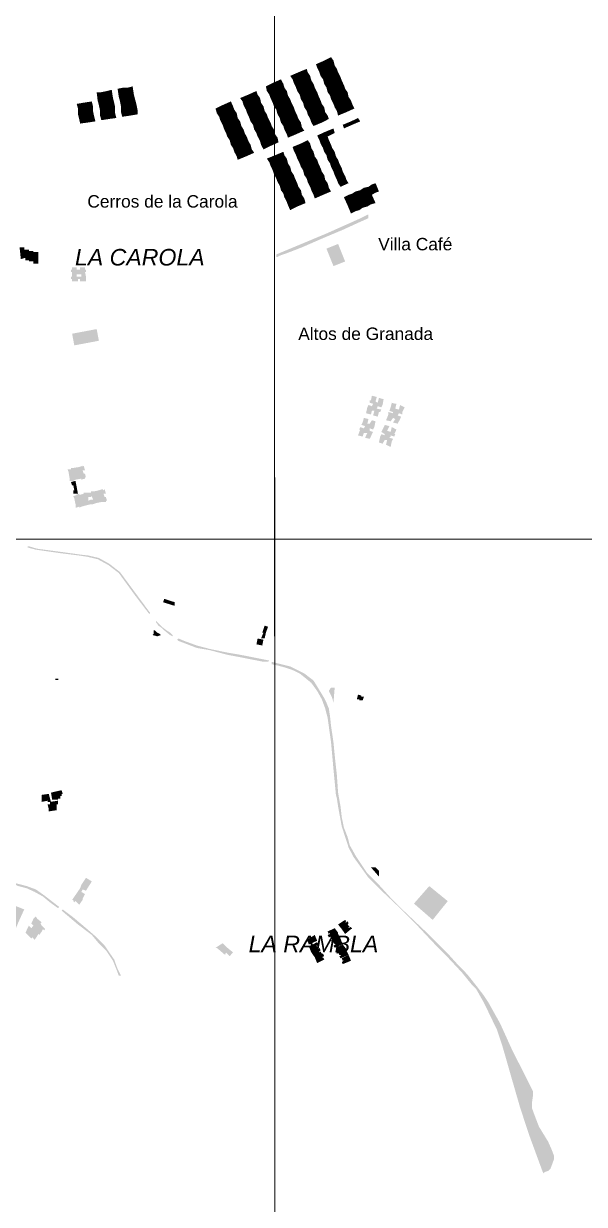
# Model space of a CAD drawing. Header units: millimetres. Extents: x -3588 to 75209, y -3737 to 38254.
# Drawn here: x 18833 to 19484, y 30976 to 32346 of the extents above; entities that cross this region are included whole.
import ezdxf

# ---------------------------------------------------------------- set-up
doc = ezdxf.new("R2010")
doc.units = ezdxf.units.MM
for name, color, linetype in [('H', 250, 'Continuous'), ('P', 253, 'Continuous'), ('T', 7, 'Continuous')]:
    doc.layers.add(name, color=color, linetype=linetype)

msp = doc.modelspace()

# ---------------------------------------------------------------- hatches: boundary and pattern name
at = {"layer": 'H', "linetype": 'Continuous'}
for points in [[(19183.086, 32298.865), (19173.772, 32294.912), (19172.364, 32298.865), (19181.966, 32303.106), (19183.086, 32298.865), (19183.086, 32298.865)], [(19192.688, 32303.106), (19183.086, 32298.865), (19181.966, 32303.106), (19189.872, 32307.059), (19192.688, 32303.106), (19192.688, 32303.106)], [(19194.097, 32297.456), (19185.919, 32293.503), (19183.086, 32298.865), (19192.688, 32303.106), (19194.097, 32297.456), (19194.097, 32297.456)], [(19154.872, 32285.326), (19145.269, 32281.373), (19142.437, 32285.326), (19152.039, 32289.551), (19154.872, 32285.326), (19154.872, 32285.326)], [(19162.762, 32289.551), (19154.872, 32285.326), (19152.039, 32289.551), (19161.641, 32293.503), (19162.762, 32289.551), (19162.762, 32289.551)], [(19165.594, 32285.326), (19155.992, 32281.373), (19154.872, 32285.326), (19162.762, 32289.551), (19165.594, 32285.326), (19165.594, 32285.326)], [(19185.919, 32293.503), (19176.317, 32289.551), (19173.772, 32294.912), (19183.086, 32298.865), (19185.919, 32293.503), (19185.919, 32293.503)], [(19187.327, 32289.551), (19177.725, 32285.326), (19176.317, 32289.551), (19185.919, 32293.503), (19187.327, 32289.551), (19187.327, 32289.551)], [(19189.872, 32285.326), (19180.558, 32281.373), (19177.725, 32285.326), (19187.327, 32289.551), (19189.872, 32285.326), (19189.872, 32285.326)], [(19196.641, 32293.503), (19187.327, 32289.551), (19185.919, 32293.503), (19194.097, 32297.456), (19196.641, 32293.503), (19196.641, 32293.503)], [(19198.05, 32289.551), (19189.872, 32285.326), (19187.327, 32289.551), (19196.641, 32293.503), (19198.05, 32289.551), (19198.05, 32289.551)], [(19200.882, 32283.901), (19191.28, 32279.948), (19189.872, 32285.326), (19198.05, 32289.551), (19200.882, 32283.901), (19200.882, 32283.901)], [(19124.945, 32271.77), (19115.343, 32267.818), (19114.222, 32273.179), (19122.112, 32277.132), (19124.945, 32271.77), (19124.945, 32271.77)], [(19134.547, 32276.011), (19124.945, 32271.77), (19122.112, 32277.132), (19131.714, 32281.373), (19134.547, 32276.011), (19134.547, 32276.011)], [(19135.667, 32271.77), (19126.353, 32267.818), (19124.945, 32271.77), (19134.547, 32276.011), (19135.667, 32271.77), (19135.667, 32271.77)], [(19155.992, 32281.373), (19146.678, 32277.132), (19145.269, 32281.373), (19154.872, 32285.326), (19155.992, 32281.373), (19155.992, 32281.373)], [(19158.809, 32276.011), (19149.222, 32271.77), (19146.678, 32277.132), (19155.992, 32281.373), (19158.809, 32276.011), (19158.809, 32276.011)], [(19160.233, 32271.77), (19150.631, 32267.818), (19149.222, 32271.77), (19158.809, 32276.011), (19160.233, 32271.77), (19160.233, 32271.77)], [(19167.003, 32279.948), (19158.809, 32276.011), (19155.992, 32281.373), (19165.594, 32285.326), (19167.003, 32279.948), (19167.003, 32279.948)], [(19169.547, 32276.011), (19160.233, 32271.77), (19158.809, 32276.011), (19167.003, 32279.948), (19169.547, 32276.011), (19169.547, 32276.011)], [(19170.955, 32271.77), (19162.762, 32267.818), (19160.233, 32271.77), (19169.547, 32276.011), (19170.955, 32271.77), (19170.955, 32271.77)], [(19191.28, 32279.948), (19181.966, 32276.011), (19180.558, 32281.373), (19189.872, 32285.326), (19191.28, 32279.948), (19191.28, 32279.948)], [(19194.097, 32276.011), (19184.511, 32271.77), (19181.966, 32276.011), (19191.28, 32279.948), (19194.097, 32276.011), (19194.097, 32276.011)], [(19195.521, 32270.362), (19185.919, 32266.409), (19184.511, 32271.77), (19194.097, 32276.011), (19195.521, 32270.362), (19195.521, 32270.362)], [(19202.291, 32279.948), (19194.097, 32276.011), (19191.28, 32279.948), (19200.882, 32283.901), (19202.291, 32279.948), (19202.291, 32279.948)], [(19204.835, 32274.587), (19195.521, 32270.362), (19194.097, 32276.011), (19202.291, 32279.948), (19204.835, 32274.587), (19204.835, 32274.587)], [(19206.244, 32270.362), (19198.05, 32266.409), (19195.521, 32270.362), (19204.835, 32274.587), (19206.244, 32270.362), (19206.244, 32270.362)], [(18924.514, 32258.215), (18918.865, 32256.807), (18917.745, 32266.409), (18923.106, 32266.409), (18924.514, 32258.215), (18924.514, 32258.215)], [(18931.3, 32259.624), (18928.467, 32258.215), (18924.514, 32258.215), (18923.106, 32266.409), (18929.876, 32267.818), (18931.3, 32259.624), (18931.3, 32259.624)], [(18936.661, 32259.624), (18931.3, 32259.624), (18929.876, 32267.818), (18935.237, 32269.226), (18936.661, 32259.624), (18936.661, 32259.624)], [(18950.2, 32262.456), (18943.431, 32261.048), (18942.022, 32270.362), (18948.792, 32271.77), (18950.2, 32262.456), (18950.2, 32262.456)], [(18954.153, 32256.807), (18944.839, 32255.687), (18943.431, 32261.048), (18950.2, 32262.456), (18952.745, 32262.456), (18954.153, 32256.807), (18954.153, 32256.807)], [(18955.561, 32263.577), (18952.745, 32262.456), (18950.2, 32262.456), (18948.792, 32271.77), (18954.153, 32271.77), (18955.561, 32263.577), (18955.561, 32263.577)], [(18962.347, 32258.215), (18954.153, 32256.807), (18952.745, 32262.456), (18955.561, 32263.577), (18960.939, 32263.577), (18962.347, 32258.215), (18962.347, 32258.215)], [(18960.939, 32263.577), (18955.561, 32263.577), (18954.153, 32271.77), (18959.514, 32273.179), (18960.939, 32263.577), (18960.939, 32263.577)], [(19095.018, 32259.624), (19087.112, 32255.687), (19084.295, 32259.624), (19093.898, 32263.577), (19095.018, 32259.624), (19095.018, 32259.624)], [(19104.62, 32263.577), (19095.018, 32259.624), (19093.898, 32263.577), (19103.212, 32267.818), (19104.62, 32263.577), (19104.62, 32263.577)], [(19107.437, 32259.624), (19097.834, 32255.687), (19095.018, 32259.624), (19104.62, 32263.577), (19107.437, 32259.624), (19107.437, 32259.624)], [(19126.353, 32267.818), (19118.159, 32263.577), (19115.343, 32267.818), (19124.945, 32271.77), (19126.353, 32267.818), (19126.353, 32267.818)], [(19128.898, 32263.577), (19119.584, 32259.624), (19118.159, 32263.577), (19126.353, 32267.818), (19128.898, 32263.577), (19128.898, 32263.577)], [(19130.306, 32258.215), (19122.112, 32254.262), (19119.584, 32259.624), (19128.898, 32263.577), (19130.306, 32258.215), (19130.306, 32258.215)], [(19138.484, 32267.818), (19128.898, 32263.577), (19126.353, 32267.818), (19135.667, 32271.77), (19138.484, 32267.818), (19138.484, 32267.818)], [(19139.908, 32262.456), (19130.306, 32258.215), (19128.898, 32263.577), (19138.484, 32267.818), (19139.908, 32262.456), (19139.908, 32262.456)], [(19142.437, 32258.215), (19133.123, 32254.262), (19130.306, 32258.215), (19139.908, 32262.456), (19142.437, 32258.215), (19142.437, 32258.215)], [(19162.762, 32267.818), (19153.447, 32263.577), (19150.631, 32267.818), (19160.233, 32271.77), (19162.762, 32267.818), (19162.762, 32267.818)], [(19164.186, 32262.456), (19154.872, 32258.215), (19153.447, 32263.577), (19162.762, 32267.818), (19164.186, 32262.456), (19164.186, 32262.456)], [(19167.003, 32258.215), (19157.4, 32254.262), (19154.872, 32258.215), (19164.186, 32262.456), (19167.003, 32258.215), (19167.003, 32258.215)], [(19173.772, 32266.409), (19164.186, 32262.456), (19162.762, 32267.818), (19170.955, 32271.77), (19173.772, 32266.409), (19173.772, 32266.409)], [(19175.196, 32262.456), (19167.003, 32258.215), (19164.186, 32262.456), (19173.772, 32266.409), (19175.196, 32262.456), (19175.196, 32262.456)], [(19177.725, 32256.807), (19168.411, 32252.854), (19167.003, 32258.215), (19175.196, 32262.456), (19177.725, 32256.807), (19177.725, 32256.807)], [(19198.05, 32266.409), (19188.736, 32262.456), (19185.919, 32266.409), (19195.521, 32270.362), (19198.05, 32266.409), (19198.05, 32266.409)], [(19199.458, 32262.456), (19189.872, 32258.215), (19188.736, 32262.456), (19198.05, 32266.409), (19199.458, 32262.456), (19199.458, 32262.456)], [(19202.291, 32256.807), (19192.688, 32252.854), (19189.872, 32258.215), (19199.458, 32262.456), (19202.291, 32256.807), (19202.291, 32256.807)], [(19209.06, 32266.409), (19199.458, 32262.456), (19198.05, 32266.409), (19206.244, 32270.362), (19209.06, 32266.409), (19209.06, 32266.409)], [(19210.197, 32261.048), (19202.291, 32256.807), (19199.458, 32262.456), (19209.06, 32266.409), (19210.197, 32261.048), (19210.197, 32261.048)], [(19213.013, 32256.807), (19203.411, 32252.854), (19202.291, 32256.807), (19210.197, 32261.048), (19213.013, 32256.807), (19213.013, 32256.807)], [(18904.19, 32248.901), (18896.012, 32247.493), (18894.587, 32252.854), (18902.781, 32254.262), (18904.19, 32248.901), (18904.19, 32248.901)], [(18905.326, 32242.132), (18896.012, 32240.723), (18896.012, 32247.493), (18904.19, 32248.901), (18905.326, 32242.132), (18905.326, 32242.132)], [(18913.504, 32250.037), (18904.19, 32248.901), (18902.781, 32254.262), (18912.095, 32255.687), (18913.504, 32250.037), (18913.504, 32250.037)], [(18913.504, 32244.676), (18905.326, 32242.132), (18904.19, 32248.901), (18913.504, 32250.037), (18913.504, 32244.676), (18913.504, 32244.676)], [(18928.467, 32252.854), (18920.289, 32251.446), (18918.865, 32256.807), (18924.514, 32258.215), (18928.467, 32258.215), (18928.467, 32252.854), (18928.467, 32252.854)], [(18929.876, 32247.493), (18921.698, 32244.676), (18920.289, 32251.446), (18928.467, 32252.854), (18929.876, 32247.493), (18929.876, 32247.493)], [(18931.3, 32240.723), (18921.698, 32239.299), (18921.698, 32244.676), (18929.876, 32247.493), (18931.3, 32240.723), (18931.3, 32240.723)], [(18938.069, 32254.262), (18928.467, 32252.854), (18928.467, 32258.215), (18931.3, 32259.624), (18936.661, 32259.624), (18938.069, 32254.262), (18938.069, 32254.262)], [(18939.19, 32248.901), (18929.876, 32247.493), (18928.467, 32252.854), (18938.069, 32254.262), (18939.19, 32248.901), (18939.19, 32248.901)], [(18939.19, 32242.132), (18931.3, 32240.723), (18929.876, 32247.493), (18939.19, 32248.901), (18939.19, 32242.132), (18939.19, 32242.132)], [(18954.153, 32251.446), (18945.975, 32250.037), (18944.839, 32255.687), (18954.153, 32256.807), (18954.153, 32251.446), (18954.153, 32251.446)], [(18955.561, 32244.676), (18945.975, 32243.252), (18945.975, 32250.037), (18954.153, 32251.446), (18955.561, 32244.676), (18955.561, 32244.676)], [(18963.755, 32252.854), (18954.153, 32251.446), (18954.153, 32256.807), (18962.347, 32258.215), (18963.755, 32252.854), (18963.755, 32252.854)], [(18965.164, 32246.084), (18955.561, 32244.676), (18954.153, 32251.446), (18963.755, 32252.854), (18965.164, 32246.084), (18965.164, 32246.084)], [(19066.787, 32246.084), (19057.185, 32242.132), (19055.777, 32247.493), (19063.971, 32251.446), (19066.787, 32246.084), (19066.787, 32246.084)], [(19076.101, 32250.037), (19066.787, 32246.084), (19063.971, 32251.446), (19073.573, 32255.687), (19076.101, 32250.037), (19076.101, 32250.037)], [(19077.51, 32246.084), (19067.924, 32242.132), (19066.787, 32246.084), (19076.101, 32250.037), (19077.51, 32246.084), (19077.51, 32246.084)], [(19097.834, 32255.687), (19088.248, 32251.446), (19087.112, 32255.687), (19095.018, 32259.624), (19097.834, 32255.687), (19097.834, 32255.687)], [(19099.259, 32250.037), (19091.065, 32246.084), (19088.248, 32251.446), (19097.834, 32255.687), (19099.259, 32250.037), (19099.259, 32250.037)], [(19101.787, 32246.084), (19092.473, 32242.132), (19091.065, 32246.084), (19099.259, 32250.037), (19101.787, 32246.084), (19101.787, 32246.084)], [(19108.573, 32254.262), (19099.259, 32250.037), (19097.834, 32255.687), (19107.437, 32259.624), (19108.573, 32254.262), (19108.573, 32254.262)], [(19111.39, 32250.037), (19101.787, 32246.084), (19099.259, 32250.037), (19108.573, 32254.262), (19111.39, 32250.037), (19111.39, 32250.037)], [(19112.798, 32244.676), (19103.212, 32240.723), (19101.787, 32246.084), (19111.39, 32250.037), (19112.798, 32244.676), (19112.798, 32244.676)], [(19133.123, 32254.262), (19123.536, 32250.037), (19122.112, 32254.262), (19130.306, 32258.215), (19133.123, 32254.262), (19133.123, 32254.262)], [(19134.547, 32250.037), (19126.353, 32246.084), (19123.536, 32250.037), (19133.123, 32254.262), (19134.547, 32250.037), (19134.547, 32250.037)], [(19137.076, 32244.676), (19127.761, 32240.723), (19126.353, 32246.084), (19134.547, 32250.037), (19137.076, 32244.676), (19137.076, 32244.676)], [(19143.861, 32254.262), (19134.547, 32250.037), (19133.123, 32254.262), (19142.437, 32258.215), (19143.861, 32254.262), (19143.861, 32254.262)], [(19146.678, 32248.901), (19137.076, 32244.676), (19134.547, 32250.037), (19143.861, 32254.262), (19146.678, 32248.901), (19146.678, 32248.901)], [(19148.086, 32244.676), (19138.484, 32240.723), (19137.076, 32244.676), (19146.678, 32248.901), (19148.086, 32244.676), (19148.086, 32244.676)], [(19168.411, 32252.854), (19158.809, 32248.901), (19157.4, 32254.262), (19167.003, 32258.215), (19168.411, 32252.854), (19168.411, 32252.854)], [(19170.955, 32248.901), (19161.641, 32244.676), (19158.809, 32248.901), (19168.411, 32252.854), (19170.955, 32248.901), (19170.955, 32248.901)], [(19172.364, 32244.676), (19162.762, 32240.723), (19161.641, 32244.676), (19170.955, 32248.901), (19172.364, 32244.676), (19172.364, 32244.676)], [(19179.133, 32252.854), (19170.955, 32248.901), (19168.411, 32252.854), (19177.725, 32256.807), (19179.133, 32252.854), (19179.133, 32252.854)], [(19181.966, 32248.901), (19172.364, 32244.676), (19170.955, 32248.901), (19179.133, 32252.854), (19181.966, 32248.901), (19181.966, 32248.901)], [(19183.086, 32243.252), (19175.196, 32239.299), (19172.364, 32244.676), (19181.966, 32248.901), (19183.086, 32243.252), (19183.086, 32243.252)], [(19203.411, 32252.854), (19194.097, 32248.901), (19192.688, 32252.854), (19202.291, 32256.807), (19203.411, 32252.854), (19203.411, 32252.854)], [(19206.244, 32248.901), (19196.641, 32244.676), (19194.097, 32248.901), (19203.411, 32252.854), (19206.244, 32248.901), (19206.244, 32248.901)], [(19207.652, 32243.252), (19198.05, 32239.299), (19196.641, 32244.676), (19206.244, 32248.901), (19207.652, 32243.252), (19207.652, 32243.252)], [(19214.422, 32252.854), (19206.244, 32248.901), (19203.411, 32252.854), (19213.013, 32256.807), (19214.422, 32252.854), (19214.422, 32252.854)], [(19216.966, 32247.493), (19207.652, 32243.252), (19206.244, 32248.901), (19214.422, 32252.854), (19216.966, 32247.493), (19216.966, 32247.493)], [(18906.734, 32236.482), (18897.42, 32235.362), (18896.012, 32240.723), (18905.326, 32242.132), (18906.734, 32236.482), (18906.734, 32236.482)], [(18906.734, 32231.121), (18898.54, 32229.985), (18897.42, 32235.362), (18906.734, 32236.482), (18906.734, 32231.121), (18906.734, 32231.121)], [(18914.912, 32237.891), (18906.734, 32236.482), (18905.326, 32242.132), (18913.504, 32244.676), (18914.912, 32237.891), (18914.912, 32237.891)], [(18916.336, 32232.529), (18906.734, 32231.121), (18906.734, 32236.482), (18914.912, 32237.891), (18916.336, 32232.529), (18916.336, 32232.529)], [(18932.42, 32235.362), (18923.106, 32233.938), (18921.698, 32239.299), (18931.3, 32240.723), (18932.42, 32235.362), (18932.42, 32235.362)], [(18940.614, 32236.482), (18932.42, 32235.362), (18931.3, 32240.723), (18939.19, 32242.132), (18940.614, 32236.482), (18940.614, 32236.482)], [(18956.986, 32239.299), (18947.384, 32237.891), (18945.975, 32243.252), (18955.561, 32244.676), (18956.986, 32239.299), (18956.986, 32239.299)], [(18965.164, 32240.723), (18956.986, 32239.299), (18955.561, 32244.676), (18965.164, 32246.084), (18965.164, 32240.723), (18965.164, 32240.723)], [(19067.924, 32242.132), (19060.018, 32237.891), (19057.185, 32242.132), (19066.787, 32246.084), (19067.924, 32242.132), (19067.924, 32242.132)], [(19070.74, 32237.891), (19061.138, 32233.938), (19060.018, 32237.891), (19067.924, 32242.132), (19070.74, 32237.891), (19070.74, 32237.891)], [(19072.149, 32232.529), (19063.971, 32228.576), (19061.138, 32233.938), (19070.74, 32237.891), (19072.149, 32232.529), (19072.149, 32232.529)], [(19080.342, 32242.132), (19070.74, 32237.891), (19067.924, 32242.132), (19077.51, 32246.084), (19080.342, 32242.132), (19080.342, 32242.132)], [(19081.463, 32236.482), (19072.149, 32232.529), (19070.74, 32237.891), (19080.342, 32242.132), (19081.463, 32236.482), (19081.463, 32236.482)], [(19084.295, 32232.529), (19074.693, 32228.576), (19072.149, 32232.529), (19081.463, 32236.482), (19084.295, 32232.529), (19084.295, 32232.529)], [(19103.212, 32240.723), (19095.018, 32236.482), (19092.473, 32242.132), (19101.787, 32246.084), (19103.212, 32240.723), (19103.212, 32240.723)], [(19106.028, 32236.482), (19096.426, 32232.529), (19095.018, 32236.482), (19103.212, 32240.723), (19106.028, 32236.482), (19106.028, 32236.482)], [(19107.437, 32232.529), (19099.259, 32228.576), (19096.426, 32232.529), (19106.028, 32236.482), (19107.437, 32232.529), (19107.437, 32232.529)], [(19115.343, 32240.723), (19106.028, 32236.482), (19103.212, 32240.723), (19112.798, 32244.676), (19115.343, 32240.723), (19115.343, 32240.723)], [(19116.751, 32236.482), (19107.437, 32232.529), (19106.028, 32236.482), (19115.343, 32240.723), (19116.751, 32236.482), (19116.751, 32236.482)], [(19119.584, 32231.121), (19109.981, 32227.168), (19107.437, 32232.529), (19116.751, 32236.482), (19119.584, 32231.121), (19119.584, 32231.121)], [(19138.484, 32240.723), (19130.306, 32236.482), (19127.761, 32240.723), (19137.076, 32244.676), (19138.484, 32240.723), (19138.484, 32240.723)], [(19141.317, 32235.362), (19131.714, 32231.121), (19130.306, 32236.482), (19138.484, 32240.723), (19141.317, 32235.362), (19141.317, 32235.362)], [(19142.437, 32231.121), (19134.547, 32227.168), (19131.714, 32231.121), (19141.317, 32235.362), (19142.437, 32231.121), (19142.437, 32231.121)], [(19150.631, 32239.299), (19141.317, 32235.362), (19138.484, 32240.723), (19148.086, 32244.676), (19150.631, 32239.299), (19150.631, 32239.299)], [(19152.039, 32235.362), (19142.437, 32231.121), (19141.317, 32235.362), (19150.631, 32239.299), (19152.039, 32235.362), (19152.039, 32235.362)], [(19154.872, 32231.121), (19145.269, 32227.168), (19142.437, 32231.121), (19152.039, 32235.362), (19154.872, 32231.121), (19154.872, 32231.121)], [(19175.196, 32239.299), (19165.594, 32235.362), (19162.762, 32240.723), (19172.364, 32244.676), (19175.196, 32239.299), (19175.196, 32239.299)], [(19176.317, 32235.362), (19167.003, 32231.121), (19165.594, 32235.362), (19175.196, 32239.299), (19176.317, 32235.362), (19176.317, 32235.362)], [(19179.133, 32231.121), (19169.547, 32227.168), (19167.003, 32231.121), (19176.317, 32235.362), (19179.133, 32231.121), (19179.133, 32231.121)], [(19185.919, 32239.299), (19176.317, 32235.362), (19175.196, 32239.299), (19183.086, 32243.252), (19185.919, 32239.299), (19185.919, 32239.299)], [(19187.327, 32235.362), (19179.133, 32231.121), (19176.317, 32235.362), (19185.919, 32239.299), (19187.327, 32235.362), (19187.327, 32235.362)], [(19223.736, 32232.529), (19214.422, 32228.576), (19213.013, 32232.529), (19221.207, 32236.482), (19223.736, 32232.529), (19223.736, 32232.529)], [(19074.693, 32228.576), (19065.379, 32224.351), (19063.971, 32228.576), (19072.149, 32232.529), (19074.693, 32228.576), (19074.693, 32228.576)], [(19076.101, 32223.215), (19067.924, 32218.974), (19065.379, 32224.351), (19074.693, 32228.576), (19076.101, 32223.215), (19076.101, 32223.215)], [(19078.934, 32218.974), (19069.332, 32215.037), (19067.924, 32218.974), (19076.101, 32223.215), (19078.934, 32218.974), (19078.934, 32218.974)], [(19085.704, 32227.168), (19076.101, 32223.215), (19074.693, 32228.576), (19084.295, 32232.529), (19085.704, 32227.168), (19085.704, 32227.168)], [(19088.248, 32223.215), (19078.934, 32218.974), (19076.101, 32223.215), (19085.704, 32227.168), (19088.248, 32223.215), (19088.248, 32223.215)], [(19089.657, 32218.974), (19080.342, 32215.037), (19078.934, 32218.974), (19088.248, 32223.215), (19089.657, 32218.974), (19089.657, 32218.974)], [(19109.981, 32227.168), (19100.667, 32223.215), (19099.259, 32228.576), (19107.437, 32232.529), (19109.981, 32227.168), (19109.981, 32227.168)], [(19111.39, 32223.215), (19103.212, 32218.974), (19100.667, 32223.215), (19109.981, 32227.168), (19111.39, 32223.215), (19111.39, 32223.215)], [(19114.222, 32218.974), (19104.62, 32215.037), (19103.212, 32218.974), (19111.39, 32223.215), (19114.222, 32218.974), (19114.222, 32218.974)], [(19120.992, 32227.168), (19111.39, 32223.215), (19109.981, 32227.168), (19119.584, 32231.121), (19120.992, 32227.168), (19120.992, 32227.168)], [(19123.536, 32223.215), (19114.222, 32218.974), (19111.39, 32223.215), (19120.992, 32227.168), (19123.536, 32223.215), (19123.536, 32223.215)], [(19124.945, 32217.566), (19115.343, 32213.613), (19114.222, 32218.974), (19123.536, 32223.215), (19124.945, 32217.566), (19124.945, 32217.566)], [(19145.269, 32227.168), (19135.667, 32223.215), (19134.547, 32227.168), (19142.437, 32231.121), (19145.269, 32227.168), (19145.269, 32227.168)], [(19146.678, 32221.807), (19138.484, 32217.566), (19135.667, 32223.215), (19145.269, 32227.168), (19146.678, 32221.807), (19146.678, 32221.807)], [(19149.222, 32217.566), (19139.908, 32213.613), (19138.484, 32217.566), (19146.678, 32221.807), (19149.222, 32217.566), (19149.222, 32217.566)], [(19155.992, 32225.76), (19146.678, 32221.807), (19145.269, 32227.168), (19154.872, 32231.121), (19155.992, 32225.76), (19155.992, 32225.76)], [(19158.809, 32221.807), (19149.222, 32217.566), (19146.678, 32221.807), (19155.992, 32225.76), (19158.809, 32221.807), (19158.809, 32221.807)], [(19185.919, 32215.037), (19176.317, 32210.796), (19173.772, 32216.158), (19183.086, 32220.399), (19185.919, 32215.037), (19185.919, 32215.037)], [(19194.097, 32218.974), (19185.919, 32215.037), (19183.086, 32220.399), (19192.688, 32224.351), (19194.097, 32218.974), (19194.097, 32218.974)], [(19214.422, 32228.576), (19204.835, 32224.351), (19203.411, 32228.576), (19213.013, 32232.529), (19214.422, 32228.576), (19214.422, 32228.576)], [(19080.342, 32215.037), (19072.149, 32210.796), (19069.332, 32215.037), (19078.934, 32218.974), (19080.342, 32215.037), (19080.342, 32215.037)], [(19082.887, 32209.66), (19073.573, 32205.435), (19072.149, 32210.796), (19080.342, 32215.037), (19082.887, 32209.66), (19082.887, 32209.66)], [(19084.295, 32205.435), (19076.101, 32201.482), (19073.573, 32205.435), (19082.887, 32209.66), (19084.295, 32205.435), (19084.295, 32205.435)], [(19092.473, 32213.613), (19082.887, 32209.66), (19080.342, 32215.037), (19089.657, 32218.974), (19092.473, 32213.613), (19092.473, 32213.613)], [(19093.898, 32209.66), (19084.295, 32205.435), (19082.887, 32209.66), (19092.473, 32213.613), (19093.898, 32209.66), (19093.898, 32209.66)], [(19096.426, 32205.435), (19087.112, 32201.482), (19084.295, 32205.435), (19093.898, 32209.66), (19096.426, 32205.435), (19096.426, 32205.435)], [(19115.343, 32213.613), (19107.437, 32209.66), (19104.62, 32215.037), (19114.222, 32218.974), (19115.343, 32213.613), (19115.343, 32213.613)], [(19118.159, 32209.66), (19108.573, 32205.435), (19107.437, 32209.66), (19115.343, 32213.613), (19118.159, 32209.66), (19118.159, 32209.66)], [(19119.584, 32204.027), (19111.39, 32200.074), (19108.573, 32205.435), (19118.159, 32209.66), (19119.584, 32204.027), (19119.584, 32204.027)], [(19127.761, 32213.613), (19118.159, 32209.66), (19115.343, 32213.613), (19124.945, 32217.566), (19127.761, 32213.613), (19127.761, 32213.613)], [(19128.898, 32208.252), (19119.584, 32204.027), (19118.159, 32209.66), (19127.761, 32213.613), (19128.898, 32208.252), (19128.898, 32208.252)], [(19155.992, 32202.89), (19146.678, 32198.649), (19145.269, 32202.89), (19154.872, 32206.843), (19155.992, 32202.89), (19155.992, 32202.89)], [(19165.594, 32206.843), (19155.992, 32202.89), (19154.872, 32206.843), (19162.762, 32210.796), (19165.594, 32206.843), (19165.594, 32206.843)], [(19167.003, 32201.482), (19158.809, 32197.241), (19155.992, 32202.89), (19165.594, 32206.843), (19167.003, 32201.482), (19167.003, 32201.482)], [(19187.327, 32210.796), (19177.725, 32206.843), (19176.317, 32210.796), (19185.919, 32215.037), (19187.327, 32210.796), (19187.327, 32210.796)], [(19189.872, 32205.435), (19180.558, 32201.482), (19177.725, 32206.843), (19187.327, 32210.796), (19189.872, 32205.435), (19189.872, 32205.435)], [(19087.112, 32201.482), (19077.51, 32197.241), (19076.101, 32201.482), (19084.295, 32205.435), (19087.112, 32201.482), (19087.112, 32201.482)], [(19088.248, 32196.121), (19080.342, 32191.88), (19077.51, 32197.241), (19087.112, 32201.482), (19088.248, 32196.121), (19088.248, 32196.121)], [(19091.065, 32191.88), (19081.463, 32187.927), (19080.342, 32191.88), (19088.248, 32196.121), (19091.065, 32191.88), (19091.065, 32191.88)], [(19097.834, 32200.074), (19088.248, 32196.121), (19087.112, 32201.482), (19096.426, 32205.435), (19097.834, 32200.074), (19097.834, 32200.074)], [(19100.667, 32196.121), (19091.065, 32191.88), (19088.248, 32196.121), (19097.834, 32200.074), (19100.667, 32196.121), (19100.667, 32196.121)], [(19126.353, 32189.335), (19118.159, 32185.11), (19115.343, 32189.335), (19124.945, 32193.288), (19126.353, 32189.335), (19126.353, 32189.335)], [(19135.667, 32193.288), (19126.353, 32189.335), (19124.945, 32193.288), (19134.547, 32197.241), (19135.667, 32193.288), (19135.667, 32193.288)], [(19138.484, 32189.335), (19128.898, 32185.11), (19126.353, 32189.335), (19135.667, 32193.288), (19138.484, 32189.335), (19138.484, 32189.335)], [(19158.809, 32197.241), (19149.222, 32193.288), (19146.678, 32198.649), (19155.992, 32202.89), (19158.809, 32197.241), (19158.809, 32197.241)], [(19160.233, 32193.288), (19150.631, 32189.335), (19149.222, 32193.288), (19158.809, 32197.241), (19160.233, 32193.288), (19160.233, 32193.288)], [(19162.762, 32187.927), (19153.447, 32183.702), (19150.631, 32189.335), (19160.233, 32193.288), (19162.762, 32187.927), (19162.762, 32187.927)], [(19169.547, 32197.241), (19160.233, 32193.288), (19158.809, 32197.241), (19167.003, 32201.482), (19169.547, 32197.241), (19169.547, 32197.241)], [(19170.955, 32191.88), (19162.762, 32187.927), (19160.233, 32193.288), (19169.547, 32197.241), (19170.955, 32191.88), (19170.955, 32191.88)], [(19191.28, 32201.482), (19181.966, 32197.241), (19180.558, 32201.482), (19189.872, 32205.435), (19191.28, 32201.482), (19191.28, 32201.482)], [(19194.097, 32197.241), (19184.511, 32193.288), (19181.966, 32197.241), (19191.28, 32201.482), (19194.097, 32197.241), (19194.097, 32197.241)], [(19195.521, 32191.88), (19185.919, 32187.927), (19184.511, 32193.288), (19194.097, 32197.241), (19195.521, 32191.88), (19195.521, 32191.88)], [(19128.898, 32185.11), (19119.584, 32181.157), (19118.159, 32185.11), (19126.353, 32189.335), (19128.898, 32185.11), (19128.898, 32185.11)], [(19130.306, 32179.749), (19122.112, 32175.796), (19119.584, 32181.157), (19128.898, 32185.11), (19130.306, 32179.749), (19130.306, 32179.749)], [(19133.123, 32175.796), (19123.536, 32171.555), (19122.112, 32175.796), (19130.306, 32179.749), (19133.123, 32175.796), (19133.123, 32175.796)], [(19139.908, 32183.702), (19130.306, 32179.749), (19128.898, 32185.11), (19138.484, 32189.335), (19139.908, 32183.702), (19139.908, 32183.702)], [(19142.437, 32179.749), (19133.123, 32175.796), (19130.306, 32179.749), (19139.908, 32183.702), (19142.437, 32179.749), (19142.437, 32179.749)], [(19143.861, 32174.388), (19134.547, 32170.147), (19133.123, 32175.796), (19142.437, 32179.749), (19143.861, 32174.388), (19143.861, 32174.388)], [(19164.186, 32183.702), (19154.872, 32179.749), (19153.447, 32183.702), (19162.762, 32187.927), (19164.186, 32183.702), (19164.186, 32183.702)], [(19167.003, 32179.749), (19157.4, 32175.796), (19154.872, 32179.749), (19164.186, 32183.702), (19167.003, 32179.749), (19167.003, 32179.749)], [(19168.411, 32174.388), (19158.809, 32170.147), (19157.4, 32175.796), (19167.003, 32179.749), (19168.411, 32174.388), (19168.411, 32174.388)], [(19173.772, 32187.927), (19164.186, 32183.702), (19162.762, 32187.927), (19170.955, 32191.88), (19173.772, 32187.927), (19173.772, 32187.927)], [(19175.196, 32183.702), (19167.003, 32179.749), (19164.186, 32183.702), (19173.772, 32187.927), (19175.196, 32183.702), (19175.196, 32183.702)], [(19177.725, 32178.325), (19168.411, 32174.388), (19167.003, 32179.749), (19175.196, 32183.702), (19177.725, 32178.325), (19177.725, 32178.325)], [(19179.133, 32174.388), (19170.955, 32170.147), (19168.411, 32174.388), (19177.725, 32178.325), (19179.133, 32174.388), (19179.133, 32174.388)], [(19198.05, 32187.927), (19188.736, 32183.702), (19185.919, 32187.927), (19195.521, 32191.88), (19198.05, 32187.927), (19198.05, 32187.927)], [(19199.458, 32183.702), (19189.872, 32179.749), (19188.736, 32183.702), (19198.05, 32187.927), (19199.458, 32183.702), (19199.458, 32183.702)], [(19202.291, 32178.325), (19192.688, 32174.388), (19189.872, 32179.749), (19199.458, 32183.702), (19202.291, 32178.325), (19202.291, 32178.325)], [(19203.411, 32174.388), (19194.097, 32170.147), (19192.688, 32174.388), (19202.291, 32178.325), (19203.411, 32174.388), (19203.411, 32174.388)], [(19134.547, 32170.147), (19126.353, 32166.194), (19123.536, 32171.555), (19133.123, 32175.796), (19134.547, 32170.147), (19134.547, 32170.147)], [(19137.076, 32166.194), (19127.761, 32162.241), (19126.353, 32166.194), (19134.547, 32170.147), (19137.076, 32166.194), (19137.076, 32166.194)], [(19138.484, 32162.241), (19130.306, 32158), (19127.761, 32162.241), (19137.076, 32166.194), (19138.484, 32162.241), (19138.484, 32162.241)], [(19146.678, 32170.147), (19137.076, 32166.194), (19134.547, 32170.147), (19143.861, 32174.388), (19146.678, 32170.147), (19146.678, 32170.147)], [(19148.086, 32166.194), (19138.484, 32162.241), (19137.076, 32166.194), (19146.678, 32170.147), (19148.086, 32166.194), (19148.086, 32166.194)], [(19150.631, 32160.833), (19141.317, 32156.592), (19138.484, 32162.241), (19148.086, 32166.194), (19150.631, 32160.833), (19150.631, 32160.833)], [(19170.955, 32170.147), (19161.641, 32166.194), (19158.809, 32170.147), (19168.411, 32174.388), (19170.955, 32170.147), (19170.955, 32170.147)], [(19172.364, 32166.194), (19162.762, 32162.241), (19161.641, 32166.194), (19170.955, 32170.147), (19172.364, 32166.194), (19172.364, 32166.194)], [(19175.196, 32160.833), (19165.594, 32156.592), (19162.762, 32162.241), (19172.364, 32166.194), (19175.196, 32160.833), (19175.196, 32160.833)], [(19181.966, 32170.147), (19172.364, 32166.194), (19170.955, 32170.147), (19179.133, 32174.388), (19181.966, 32170.147), (19181.966, 32170.147)], [(19183.086, 32164.786), (19175.196, 32160.833), (19172.364, 32166.194), (19181.966, 32170.147), (19183.086, 32164.786), (19183.086, 32164.786)], [(19185.919, 32160.833), (19176.317, 32156.592), (19175.196, 32160.833), (19183.086, 32164.786), (19185.919, 32160.833), (19185.919, 32160.833)], [(19206.244, 32169.011), (19196.641, 32164.786), (19194.097, 32170.147), (19203.411, 32174.388), (19206.244, 32169.011), (19206.244, 32169.011)], [(19207.652, 32164.786), (19198.05, 32160.833), (19196.641, 32164.786), (19206.244, 32169.011), (19207.652, 32164.786), (19207.652, 32164.786)], [(19210.197, 32160.833), (19200.882, 32156.592), (19198.05, 32160.833), (19207.652, 32164.786), (19210.197, 32160.833), (19210.197, 32160.833)], [(19141.317, 32156.592), (19131.714, 32152.639), (19130.306, 32158), (19138.484, 32162.241), (19141.317, 32156.592), (19141.317, 32156.592)], [(19142.437, 32152.639), (19134.547, 32148.686), (19131.714, 32152.639), (19141.317, 32156.592), (19142.437, 32152.639), (19142.437, 32152.639)], [(19145.269, 32148.686), (19135.667, 32144.461), (19134.547, 32148.686), (19142.437, 32152.639), (19145.269, 32148.686), (19145.269, 32148.686)], [(19152.039, 32156.592), (19142.437, 32152.639), (19141.317, 32156.592), (19150.631, 32160.833), (19152.039, 32156.592), (19152.039, 32156.592)], [(19154.872, 32152.639), (19145.269, 32148.686), (19142.437, 32152.639), (19152.039, 32156.592), (19154.872, 32152.639), (19154.872, 32152.639)], [(19155.992, 32147.278), (19146.678, 32143.053), (19145.269, 32148.686), (19154.872, 32152.639), (19155.992, 32147.278), (19155.992, 32147.278)], [(19176.317, 32156.592), (19167.003, 32152.639), (19165.594, 32156.592), (19175.196, 32160.833), (19176.317, 32156.592), (19176.317, 32156.592)], [(19179.133, 32151.23), (19169.547, 32147.278), (19167.003, 32152.639), (19176.317, 32156.592), (19179.133, 32151.23), (19179.133, 32151.23)], [(19180.558, 32147.278), (19170.955, 32143.053), (19169.547, 32147.278), (19179.133, 32151.23), (19180.558, 32147.278), (19180.558, 32147.278)], [(19187.327, 32155.471), (19179.133, 32151.23), (19176.317, 32156.592), (19185.919, 32160.833), (19187.327, 32155.471), (19187.327, 32155.471)], [(19189.872, 32151.23), (19180.558, 32147.278), (19179.133, 32151.23), (19187.327, 32155.471), (19189.872, 32151.23), (19189.872, 32151.23)], [(19222.615, 32141.916), (19218.374, 32139.1), (19214.422, 32148.686), (19218.374, 32151.23), (19222.615, 32141.916), (19222.615, 32141.916)], [(19227.977, 32143.053), (19222.615, 32141.916), (19218.374, 32151.23), (19223.736, 32152.639), (19227.977, 32143.053), (19227.977, 32143.053)], [(19231.93, 32145.869), (19227.977, 32143.053), (19223.736, 32152.639), (19227.977, 32155.471), (19231.93, 32145.869), (19231.93, 32145.869)], [(19237.291, 32147.278), (19231.93, 32145.869), (19227.977, 32155.471), (19233.338, 32156.592), (19237.291, 32147.278), (19237.291, 32147.278)], [(19241.532, 32149.822), (19237.291, 32147.278), (19233.338, 32156.592), (19237.291, 32159.424), (19241.532, 32149.822), (19241.532, 32149.822)], [(19245.485, 32151.23), (19241.532, 32149.822), (19237.291, 32159.424), (19241.532, 32160.833), (19245.485, 32151.23), (19245.485, 32151.23)], [(19146.678, 32143.053), (19138.484, 32139.1), (19135.667, 32144.461), (19145.269, 32148.686), (19146.678, 32143.053), (19146.678, 32143.053)], [(19149.222, 32139.1), (19139.908, 32135.147), (19138.484, 32139.1), (19146.678, 32143.053), (19149.222, 32139.1), (19149.222, 32139.1)], [(19150.631, 32133.738), (19142.437, 32129.497), (19139.908, 32135.147), (19149.222, 32139.1), (19150.631, 32133.738), (19150.631, 32133.738)], [(19158.809, 32143.053), (19149.222, 32139.1), (19146.678, 32143.053), (19155.992, 32147.278), (19158.809, 32143.053), (19158.809, 32143.053)], [(19160.233, 32137.675), (19150.631, 32133.738), (19149.222, 32139.1), (19158.809, 32143.053), (19160.233, 32137.675), (19160.233, 32137.675)], [(19214.422, 32137.675), (19209.06, 32135.147), (19204.835, 32144.461), (19210.197, 32147.278), (19214.422, 32137.675), (19214.422, 32137.675)], [(19218.374, 32128.361), (19213.013, 32125.545), (19209.06, 32135.147), (19214.422, 32137.675), (19218.374, 32128.361), (19218.374, 32128.361)], [(19218.374, 32139.1), (19214.422, 32137.675), (19210.197, 32147.278), (19214.422, 32148.686), (19218.374, 32139.1), (19218.374, 32139.1)], [(19222.615, 32129.497), (19218.374, 32128.361), (19214.422, 32137.675), (19218.374, 32139.1), (19222.615, 32129.497), (19222.615, 32129.497)], [(19226.568, 32132.314), (19222.615, 32129.497), (19218.374, 32139.1), (19222.615, 32141.916), (19226.568, 32132.314), (19226.568, 32132.314)], [(19231.93, 32133.738), (19226.568, 32132.314), (19222.615, 32141.916), (19227.977, 32143.053), (19231.93, 32133.738), (19231.93, 32133.738)], [(19236.171, 32136.267), (19231.93, 32133.738), (19227.977, 32143.053), (19231.93, 32145.869), (19236.171, 32136.267), (19236.171, 32136.267)], [(19241.532, 32137.675), (19236.171, 32136.267), (19231.93, 32145.869), (19237.291, 32147.278), (19241.532, 32137.675), (19241.532, 32137.675)], [(19221.207, 32118.775), (19231.93, 32124.136), (19233.338, 32124.136), (19233.338, 32122.728), (19233.338, 32121.592), (19233.338, 32120.183), (19223.736, 32115.942), (19203.411, 32106.628), (19180.558, 32097.026), (19155.992, 32086.303), (19138.484, 32079.534), (19130.306, 32076.701), (19127.761, 32075.293), (19126.353, 32075.293), (19126.353, 32076.701), (19126.353, 32078.126), (19165.594, 32094.497), (19184.511, 32102.403), (19221.207, 32118.775), (19221.207, 32118.775)], [(18833.613, 32083.487), (18835.038, 32074.173), (18829.676, 32072.764), (18828.252, 32086.303), (18833.613, 32086.303), (18833.613, 32083.487), (18833.613, 32083.487)], [(18838.99, 32082.078), (18838.99, 32071.34), (18835.038, 32071.34), (18835.038, 32074.173), (18833.613, 32083.487), (18838.99, 32083.487), (18838.99, 32082.078), (18838.99, 32082.078)], [(19192.688, 32064.57), (19184.511, 32084.895), (19198.05, 32090.256), (19206.244, 32069.932), (19192.688, 32064.57), (19192.688, 32064.57)], [(18844.352, 32080.942), (18844.352, 32069.932), (18838.99, 32069.932), (18838.99, 32071.34), (18838.99, 32082.078), (18844.352, 32082.078), (18844.352, 32080.942), (18844.352, 32080.942)], [(18850.001, 32067.387), (18844.352, 32067.387), (18844.352, 32069.932), (18844.352, 32080.942), (18850.001, 32080.942), (18850.001, 32067.387), (18850.001, 32067.387)], [(18904.19, 32063.162), (18904.19, 32060.617), (18905.326, 32060.617), (18905.326, 32057.801), (18904.19, 32057.801), (18905.326, 32052.44), (18905.326, 32049.607), (18905.326, 32047.062), (18898.54, 32047.062), (18898.54, 32049.607), (18899.965, 32052.44), (18899.965, 32054.968), (18894.587, 32054.968), (18894.587, 32052.44), (18899.965, 32052.44), (18898.54, 32049.607), (18896.012, 32049.607), (18896.012, 32047.062), (18889.226, 32047.062), (18889.226, 32049.607), (18887.818, 32049.607), (18887.818, 32052.44), (18889.226, 32052.44), (18889.226, 32057.801), (18887.818, 32057.801), (18887.818, 32060.617), (18889.226, 32060.617), (18889.226, 32063.162), (18890.65, 32063.162), (18894.587, 32063.162), (18894.587, 32060.617), (18898.54, 32060.617), (18898.54, 32063.162), (18904.19, 32063.162), (18904.19, 32063.162)], [(18891.771, 31972.549), (18889.226, 31986.088), (18917.745, 31991.465), (18920.289, 31977.91), (18891.771, 31972.549), (18891.771, 31972.549)], [(19242.94, 31912.695), (19241.532, 31907.334), (19244.06, 31905.926), (19245.485, 31911.575), (19250.846, 31910.167), (19249.71, 31903.381), (19248.301, 31900.564), (19244.06, 31901.973), (19242.94, 31899.156), (19248.301, 31898.02), (19246.893, 31895.203), (19245.485, 31895.203), (19244.06, 31889.842), (19238.699, 31891.25), (19240.107, 31896.611), (19237.291, 31896.611), (19236.171, 31892.37), (19230.521, 31893.779), (19231.93, 31900.564), (19233.338, 31903.381), (19237.291, 31901.973), (19238.699, 31904.789), (19234.746, 31905.926), (19234.746, 31908.742), (19236.171, 31908.742), (19237.291, 31914.103), (19242.94, 31912.695), (19242.94, 31912.695)], [(19264.385, 31904.789), (19265.809, 31904.789), (19264.385, 31899.156), (19268.626, 31898.02), (19270.034, 31903.381), (19275.396, 31900.564), (19272.579, 31895.203), (19272.579, 31892.37), (19268.626, 31893.779), (19267.218, 31891.25), (19271.171, 31889.842), (19270.034, 31887.009), (19267.218, 31881.648), (19261.857, 31883.056), (19264.385, 31887.009), (19261.857, 31888.418), (19259.024, 31884.465), (19253.663, 31885.601), (19256.495, 31892.37), (19256.495, 31895.203), (19261.857, 31893.779), (19261.857, 31895.203), (19257.616, 31896.611), (19259.024, 31900.564), (19260.432, 31905.926), (19264.385, 31904.789), (19264.385, 31904.789)], [(19241.532, 31884.465), (19240.107, 31877.695), (19238.699, 31874.878), (19234.746, 31876.287), (19234.746, 31873.454), (19238.699, 31872.046), (19237.291, 31869.517), (19236.171, 31866.684), (19234.746, 31864.14), (19229.385, 31865.276), (19231.93, 31870.925), (19227.977, 31870.925), (19226.568, 31866.684), (19221.207, 31868.093), (19223.736, 31874.878), (19222.615, 31874.878), (19223.736, 31877.695), (19227.977, 31876.287), (19229.385, 31878.831), (19225.16, 31880.24), (19226.568, 31883.056), (19227.977, 31888.418), (19233.338, 31887.009), (19231.93, 31881.648), (19234.746, 31881.648), (19237.291, 31885.601), (19241.532, 31884.465), (19241.532, 31884.465)], [(19257.616, 31878.831), (19255.071, 31873.454), (19259.024, 31872.046), (19260.432, 31877.695), (19265.809, 31874.878), (19263.265, 31869.517), (19264.385, 31869.517), (19263.265, 31866.684), (19259.024, 31868.093), (19259.024, 31866.684), (19257.616, 31865.276), (19261.857, 31864.14), (19260.432, 31861.323), (19259.024, 31854.554), (19253.663, 31857.37), (19255.071, 31862.732), (19252.254, 31862.732), (19249.71, 31858.507), (19245.485, 31859.915), (19246.893, 31866.684), (19248.301, 31869.517), (19252.254, 31868.093), (19252.254, 31869.517), (19248.301, 31872.046), (19249.71, 31874.878), (19252.254, 31880.24), (19257.616, 31878.831), (19257.616, 31878.831)], [(18901.373, 31832.805), (18901.373, 31831.396), (18902.781, 31832.805), (18904.19, 31827.443), (18901.373, 31827.443), (18902.781, 31823.49), (18904.19, 31823.49), (18905.326, 31819.265), (18904.19, 31819.265), (18904.19, 31817.857), (18899.965, 31816.721), (18899.965, 31817.857), (18893.179, 31816.721), (18890.65, 31815.313), (18886.409, 31815.313), (18886.409, 31817.857), (18885.001, 31826.035), (18883.865, 31828.868), (18887.818, 31828.868), (18887.818, 31830.276), (18890.65, 31830.276), (18897.42, 31831.396), (18901.373, 31832.805), (18901.373, 31832.805)], [(18893.179, 31815.313), (18896.012, 31800.349), (18890.65, 31800.349), (18890.65, 31804.302), (18891.771, 31804.302), (18890.65, 31809.951), (18889.226, 31809.951), (18887.818, 31813.904), (18893.179, 31815.313), (18893.179, 31815.313)], [(18909.551, 31801.757), (18910.975, 31796.396), (18908.142, 31796.396), (18908.142, 31792.155), (18910.975, 31793.58), (18912.095, 31788.218), (18910.975, 31788.218), (18905.326, 31786.794), (18899.965, 31785.386), (18897.42, 31783.977), (18897.42, 31785.386), (18893.179, 31783.977), (18893.179, 31788.218), (18891.771, 31794.988), (18890.65, 31797.532), (18894.587, 31798.941), (18893.179, 31798.941), (18897.42, 31800.349), (18897.42, 31798.941), (18902.781, 31800.349), (18902.781, 31801.757), (18908.142, 31801.757), (18909.551, 31801.757), (18909.551, 31801.757)], [(18912.095, 31788.218), (18910.975, 31793.58), (18913.504, 31793.58), (18912.095, 31797.532), (18910.975, 31796.396), (18909.551, 31801.757), (18910.975, 31801.757), (18910.975, 31803.166), (18914.912, 31803.166), (18920.289, 31804.302), (18924.514, 31805.71), (18925.651, 31804.302), (18927.059, 31805.71), (18928.467, 31800.349), (18925.651, 31800.349), (18927.059, 31796.396), (18928.467, 31796.396), (18929.876, 31792.155), (18928.467, 31792.155), (18928.467, 31790.747), (18924.514, 31790.747), (18923.106, 31790.747), (18917.745, 31789.627), (18913.504, 31788.218), (18912.095, 31788.218), (18912.095, 31788.218)], [(18837.566, 31737.967), (18837.566, 31739.375), (18838.99, 31739.375), (18848.577, 31736.558), (18878.216, 31732.605), (18898.54, 31729.773), (18908.142, 31728.652), (18920.289, 31725.82), (18932.42, 31719.05), (18944.839, 31709.448), (18963.755, 31683.762), (18979.839, 31662.029), (18978.719, 31660.893), (18962.347, 31682.354), (18943.431, 31708.328), (18931.3, 31717.642), (18918.865, 31724.411), (18906.734, 31727.244), (18897.42, 31728.652), (18877.095, 31731.181), (18847.168, 31735.422), (18837.566, 31737.967), (18837.566, 31737.967)], [(18994.803, 31674.448), (18996.211, 31678.401), (19008.358, 31674.448), (19008.358, 31670.207), (18994.803, 31674.448), (18994.803, 31674.448)], [(18986.625, 31652.715), (18990.85, 31648.474), (18993.394, 31645.945), (18999.044, 31641.704), (19002.996, 31639.16), (19005.813, 31636.343), (19005.813, 31634.935), (19002.996, 31636.343), (18997.635, 31640.568), (18993.394, 31644.521), (18989.441, 31647.354), (18986.625, 31651.307), (18986.625, 31652.715), (18986.625, 31652.715)], [(19116.751, 31645.945), (19114.222, 31639.16), (19111.39, 31639.16), (19109.981, 31639.16), (19112.798, 31647.354), (19116.751, 31645.945), (19116.751, 31645.945)], [(18988.033, 31634.935), (18982.672, 31636.343), (18984.08, 31637.751), (18984.08, 31641.704), (18985.488, 31641.704), (18988.033, 31639.16), (18990.85, 31637.751), (18992.274, 31636.343), (18988.033, 31634.935), (18988.033, 31634.935)], [(19012.599, 31629.557), (19011.174, 31630.982), (19012.599, 31632.39), (19019.368, 31629.557), (19034.044, 31624.196), (19049.007, 31620.243), (19069.332, 31616.018), (19084.295, 31613.474), (19112.798, 31607.824), (19118.159, 31606.704), (19116.751, 31605.296), (19111.39, 31605.296), (19084.295, 31610.657), (19069.332, 31613.474), (19049.007, 31618.835), (19034.044, 31621.38), (19019.368, 31627.029), (19012.599, 31629.557), (19012.599, 31629.557)], [(19111.39, 31630.982), (19109.981, 31624.196), (19103.212, 31625.621), (19104.62, 31632.39), (19111.39, 31630.982), (19111.39, 31630.982)], [(19114.222, 31639.16), (19112.798, 31632.39), (19108.573, 31632.39), (19111.39, 31639.16), (19114.222, 31639.16), (19114.222, 31639.16)], [(19120.992, 31605.296), (19142.437, 31599.919), (19158.809, 31591.741), (19169.547, 31583.547), (19181.966, 31563.222), (19184.511, 31557.861), (19187.327, 31551.091), (19188.736, 31541.489), (19189.872, 31530.767), (19192.688, 31511.85), (19194.097, 31496.887), (19196.641, 31473.745), (19198.05, 31453.421), (19200.882, 31437.321), (19202.291, 31424.902), (19204.835, 31412.771), (19209.06, 31402.049), (19211.605, 31392.446), (19218.374, 31380.3), (19231.93, 31359.975), (19245.485, 31346.436), (19259.024, 31331.472), (19272.579, 31317.917), (19299.673, 31292.231), (19316.045, 31275.859), (19326.784, 31265.137), (19337.794, 31252.99), (19344.564, 31246.221), (19348.517, 31241.98), (19359.239, 31228.44), (19367.433, 31217.702), (19372.794, 31209.524), (19386.333, 31185.246), (19399.889, 31155.319), (19414.852, 31125.681), (19421.622, 31112.125), (19424.454, 31106.492), (19424.454, 31102.539), (19423.03, 31092.937), (19423.03, 31087.576), (19426.983, 31076.853), (19431.224, 31065.843), (19441.946, 31048.335), (19446.187, 31038.732), (19448.732, 31031.963), (19448.732, 31028.01), (19444.779, 31017.287), (19441.946, 31014.455), (19437.993, 31013.046), (19436.585, 31011.638), (19435.177, 31014.455), (19420.213, 31055.104), (19409.491, 31087.576), (19397.344, 31129.633), (19389.166, 31158.152), (19382.38, 31178.477), (19367.433, 31209.524), (19358.119, 31225.896), (19353.878, 31229.849), (19341.731, 31244.812), (19325.359, 31262.304), (19307.867, 31280.1), (19287.542, 31301.833), (19264.385, 31324.687), (19246.893, 31341.075), (19233.338, 31354.614), (19222.615, 31369.577), (19215.846, 31378.891), (19210.197, 31389.902), (19207.652, 31397.808), (19202.291, 31414.179), (19198.05, 31437.321), (19196.641, 31446.635), (19195.521, 31450.876), (19192.688, 31480.515), (19189.872, 31511.85), (19185.919, 31540.081), (19183.086, 31551.091), (19179.133, 31561.814), (19173.772, 31571.416), (19167.003, 31580.73), (19158.809, 31587.5), (19153.447, 31591.741), (19145.269, 31595.694), (19137.076, 31598.51), (19127.761, 31601.055), (19120.992, 31602.463), (19120.992, 31605.296), (19120.992, 31605.296)], [(19192.688, 31557.861), (19191.28, 31563.222), (19188.736, 31568.583), (19187.327, 31571.416), (19188.736, 31573.961), (19189.872, 31575.369), (19191.28, 31575.369), (19194.097, 31575.369), (19192.688, 31557.861), (19192.688, 31557.861)], [(19221.207, 31567.175), (19225.16, 31566.055), (19225.16, 31564.646), (19227.977, 31564.646), (19226.568, 31560.405), (19222.615, 31560.405), (19222.615, 31561.814), (19219.783, 31561.814), (19221.207, 31567.175), (19221.207, 31567.175)], [(19221.207, 31567.175), (19225.16, 31566.055), (19225.16, 31564.646), (19227.977, 31564.646), (19226.568, 31560.405), (19222.615, 31560.405), (19222.615, 31561.814), (19219.783, 31561.814), (19221.207, 31567.175), (19221.207, 31567.175)], [(18862.132, 31452.012), (18864.676, 31442.698), (18860.723, 31442.698), (18860.723, 31444.106), (18853.938, 31442.698), (18853.938, 31450.876), (18862.132, 31452.012), (18862.132, 31452.012)], [(18864.676, 31453.421), (18870.326, 31454.829), (18877.095, 31456.237), (18878.216, 31452.012), (18877.095, 31452.012), (18877.095, 31449.468), (18875.687, 31449.468), (18875.687, 31446.635), (18872.854, 31446.635), (18872.854, 31445.227), (18866.085, 31445.227), (18864.676, 31453.421), (18864.676, 31453.421)], [(18863.54, 31442.698), (18872.854, 31444.106), (18872.854, 31439.865), (18871.446, 31439.865), (18871.446, 31433.096), (18862.132, 31431.688), (18862.132, 31434.504), (18860.723, 31439.865), (18863.54, 31439.865), (18863.54, 31442.698), (18863.54, 31442.698)], [(19245.485, 31356.022), (19236.171, 31366.76), (19241.532, 31366.76), (19245.485, 31362.808), (19245.485, 31356.022), (19245.485, 31356.022)], [(18872.854, 31319.325), (18863.54, 31326.111), (18855.362, 31332.881), (18845.76, 31338.242), (18836.446, 31342.483), (18826.844, 31345.011), (18820.074, 31347.844), (18806.519, 31349.252), (18786.194, 31349.252), (18786.194, 31350.389), (18806.519, 31350.389), (18820.074, 31349.252), (18836.446, 31345.011), (18847.168, 31341.075), (18856.771, 31334.289), (18874.263, 31320.75), (18872.854, 31319.325), (18872.854, 31319.325)], [(18912.095, 31350.389), (18905.326, 31339.65), (18901.373, 31341.075), (18899.965, 31338.242), (18904.19, 31335.697), (18901.373, 31330.064), (18901.373, 31328.928), (18897.42, 31323.278), (18893.179, 31327.519), (18891.771, 31326.111), (18890.65, 31327.519), (18890.65, 31328.928), (18889.226, 31328.928), (18898.54, 31342.483), (18899.965, 31346.436), (18905.326, 31354.614), (18912.095, 31350.389), (18912.095, 31350.389)], [(19325.359, 31327.519), (19307.867, 31305.786), (19286.134, 31324.687), (19303.914, 31345.011), (19325.359, 31327.519), (19325.359, 31327.519)], [(18833.613, 31317.917), (18826.844, 31302.954), (18820.074, 31286.87), (18816.121, 31277.268), (18811.88, 31267.954), (18811.88, 31266.545), (18810.472, 31265.137), (18778.016, 31277.268), (18779.425, 31280.1), (18783.378, 31290.823), (18784.786, 31293.64), (18787.603, 31301.833), (18791.555, 31308.603), (18796.917, 31322.158), (18801.158, 31331.472), (18809.352, 31327.519), (18802.566, 31309.739), (18803.702, 31308.603), (18802.566, 31304.362), (18811.88, 31300.425), (18814.713, 31304.362), (18816.121, 31304.362), (18822.891, 31322.158), (18833.613, 31317.917), (18833.613, 31317.917)], [(18890.65, 31308.603), (18906.734, 31295.048), (18917.745, 31285.462), (18927.059, 31275.859), (18932.42, 31267.954), (18938.069, 31259.776), (18942.022, 31248.765), (18945.975, 31240.859), (18943.431, 31240.859), (18942.022, 31244.812), (18936.661, 31258.351), (18928.467, 31270.498), (18918.865, 31280.1), (18912.095, 31288.278), (18896.012, 31300.425), (18877.095, 31316.509), (18878.216, 31317.917), (18890.65, 31308.603), (18890.65, 31308.603)], [(18835.038, 31290.823), (18837.566, 31296.184), (18838.99, 31299.001), (18841.807, 31296.184), (18844.352, 31299.001), (18841.807, 31301.833), (18843.215, 31304.362), (18844.352, 31307.195), (18847.168, 31309.739), (18848.577, 31307.195), (18853.938, 31302.954), (18852.53, 31301.833), (18853.938, 31299.001), (18857.891, 31295.048), (18856.771, 31293.64), (18855.362, 31295.048), (18853.938, 31292.231), (18851.121, 31288.278), (18850.001, 31289.415), (18848.577, 31286.87), (18845.76, 31282.629), (18843.215, 31285.462), (18841.807, 31284.037), (18835.038, 31290.823), (18835.038, 31290.823)], [(19207.652, 31304.362), (19206.244, 31302.954), (19207.652, 31302.954), (19209.06, 31304.362), (19210.197, 31301.833), (19209.06, 31300.425), (19202.291, 31295.048), (19198.05, 31300.425), (19206.244, 31305.786), (19207.652, 31304.362), (19207.652, 31304.362)], [(19164.186, 31277.268), (19161.641, 31282.629), (19170.955, 31288.278), (19173.772, 31281.509), (19164.186, 31277.268), (19164.186, 31277.268)], [(19185.919, 31292.231), (19194.097, 31296.184), (19198.05, 31290.823), (19187.327, 31285.462), (19185.919, 31288.278), (19188.736, 31289.415), (19188.736, 31290.823), (19187.327, 31289.415), (19185.919, 31292.231), (19185.919, 31292.231)], [(19198.05, 31290.823), (19198.05, 31289.415), (19200.882, 31284.037), (19191.28, 31278.676), (19189.872, 31281.509), (19191.28, 31282.629), (19191.28, 31284.037), (19189.872, 31284.037), (19188.736, 31286.87), (19198.05, 31290.823), (19198.05, 31290.823)], [(19211.605, 31297.592), (19210.197, 31297.592), (19210.197, 31296.184), (19213.013, 31297.592), (19214.422, 31295.048), (19213.013, 31295.048), (19206.244, 31289.415), (19202.291, 31295.048), (19209.06, 31300.425), (19211.605, 31297.592), (19211.605, 31297.592)], [(19076.101, 31267.954), (19072.149, 31263.713), (19067.924, 31267.954), (19066.787, 31265.137), (19057.185, 31273.315), (19055.777, 31273.315), (19063.971, 31278.676), (19067.924, 31274.723), (19076.101, 31267.954), (19076.101, 31267.954)], [(19175.196, 31275.859), (19172.364, 31275.859), (19173.772, 31274.723), (19175.196, 31271.906), (19167.003, 31267.954), (19164.186, 31274.723), (19173.772, 31280.1), (19175.196, 31275.859), (19175.196, 31275.859)], [(19200.882, 31284.037), (19203.411, 31277.268), (19194.097, 31273.315), (19192.688, 31275.859), (19195.521, 31277.268), (19194.097, 31277.268), (19192.688, 31280.1), (19200.882, 31284.037), (19200.882, 31284.037)], [(19203.411, 31277.268), (19207.652, 31271.906), (19196.641, 31266.545), (19195.521, 31269.09), (19198.05, 31270.498), (19198.05, 31271.906), (19196.641, 31270.498), (19195.521, 31273.315), (19203.411, 31277.268), (19203.411, 31277.268)], [(19177.725, 31270.498), (19176.317, 31269.09), (19176.317, 31267.954), (19177.725, 31269.09), (19179.133, 31266.545), (19170.955, 31262.304), (19167.003, 31267.954), (19175.196, 31271.906), (19176.317, 31273.315), (19177.725, 31270.498), (19177.725, 31270.498)], [(19181.966, 31263.713), (19179.133, 31262.304), (19180.558, 31262.304), (19181.966, 31259.776), (19173.772, 31255.535), (19170.955, 31262.304), (19179.133, 31266.545), (19180.558, 31266.545), (19181.966, 31263.713), (19181.966, 31263.713)], [(19207.652, 31271.906), (19207.652, 31270.498), (19210.197, 31265.137), (19200.882, 31261.184), (19199.458, 31263.713), (19200.882, 31263.713), (19200.882, 31265.137), (19199.458, 31265.137), (19198.05, 31267.954), (19207.652, 31271.906), (19207.652, 31271.906)], [(19210.197, 31265.137), (19213.013, 31258.351), (19203.411, 31254.398), (19202.291, 31256.943), (19204.835, 31258.351), (19203.411, 31258.351), (19202.291, 31261.184), (19210.197, 31265.137), (19210.197, 31265.137)]]:
    msp.add_hatch(color=256, dxfattribs=at).paths.add_polyline_path(points)

# ---------------------------------------------------------------- linework, layer by layer
at = {"layer": 'P', "const_width": 1.2}
for points in [[(19125.312, 27423.91), (19123.411, 36422.535)], [(11399.857, 31747.569), (26600.487, 31747.569)]]:
    msp.add_lwpolyline(points, dxfattribs=at)
at = {"layer": 'P'}
msp.add_lwpolyline([(18870.038, 31584.971), (18872.854, 31584.971)], dxfattribs=at)

# ---------------------------------------------------------------- texts
at = {"layer": 'T', "attachment_point": 1}
for s, insert, char_height in [('{\\fArial|b0|i0|c0|p18;Cerros de la Carola}', (18906.926, 32146.893), 14.40334), ('{\\fArial|b0|i0|c0|p18;Villa Café}', (19244.605, 32097.282), 14.40334), ('{\\fArial|b0|i1|c0|p18;LA CAROLA}', (18892.523, 32084.479), 19.20446), ('{\\fArial|b0|i0|c0|p18;Altos de Granada}', (19151.783, 31993.258), 14.40334), ('{\\fArial|b0|i1|c0|p18;LA RAMBLA}', (19094.17, 31287.494), 19.20446)]:
    msp.add_mtext(s, dxfattribs=dict(at, insert=insert, char_height=char_height))

doc.saveas('drawing.dxf')
